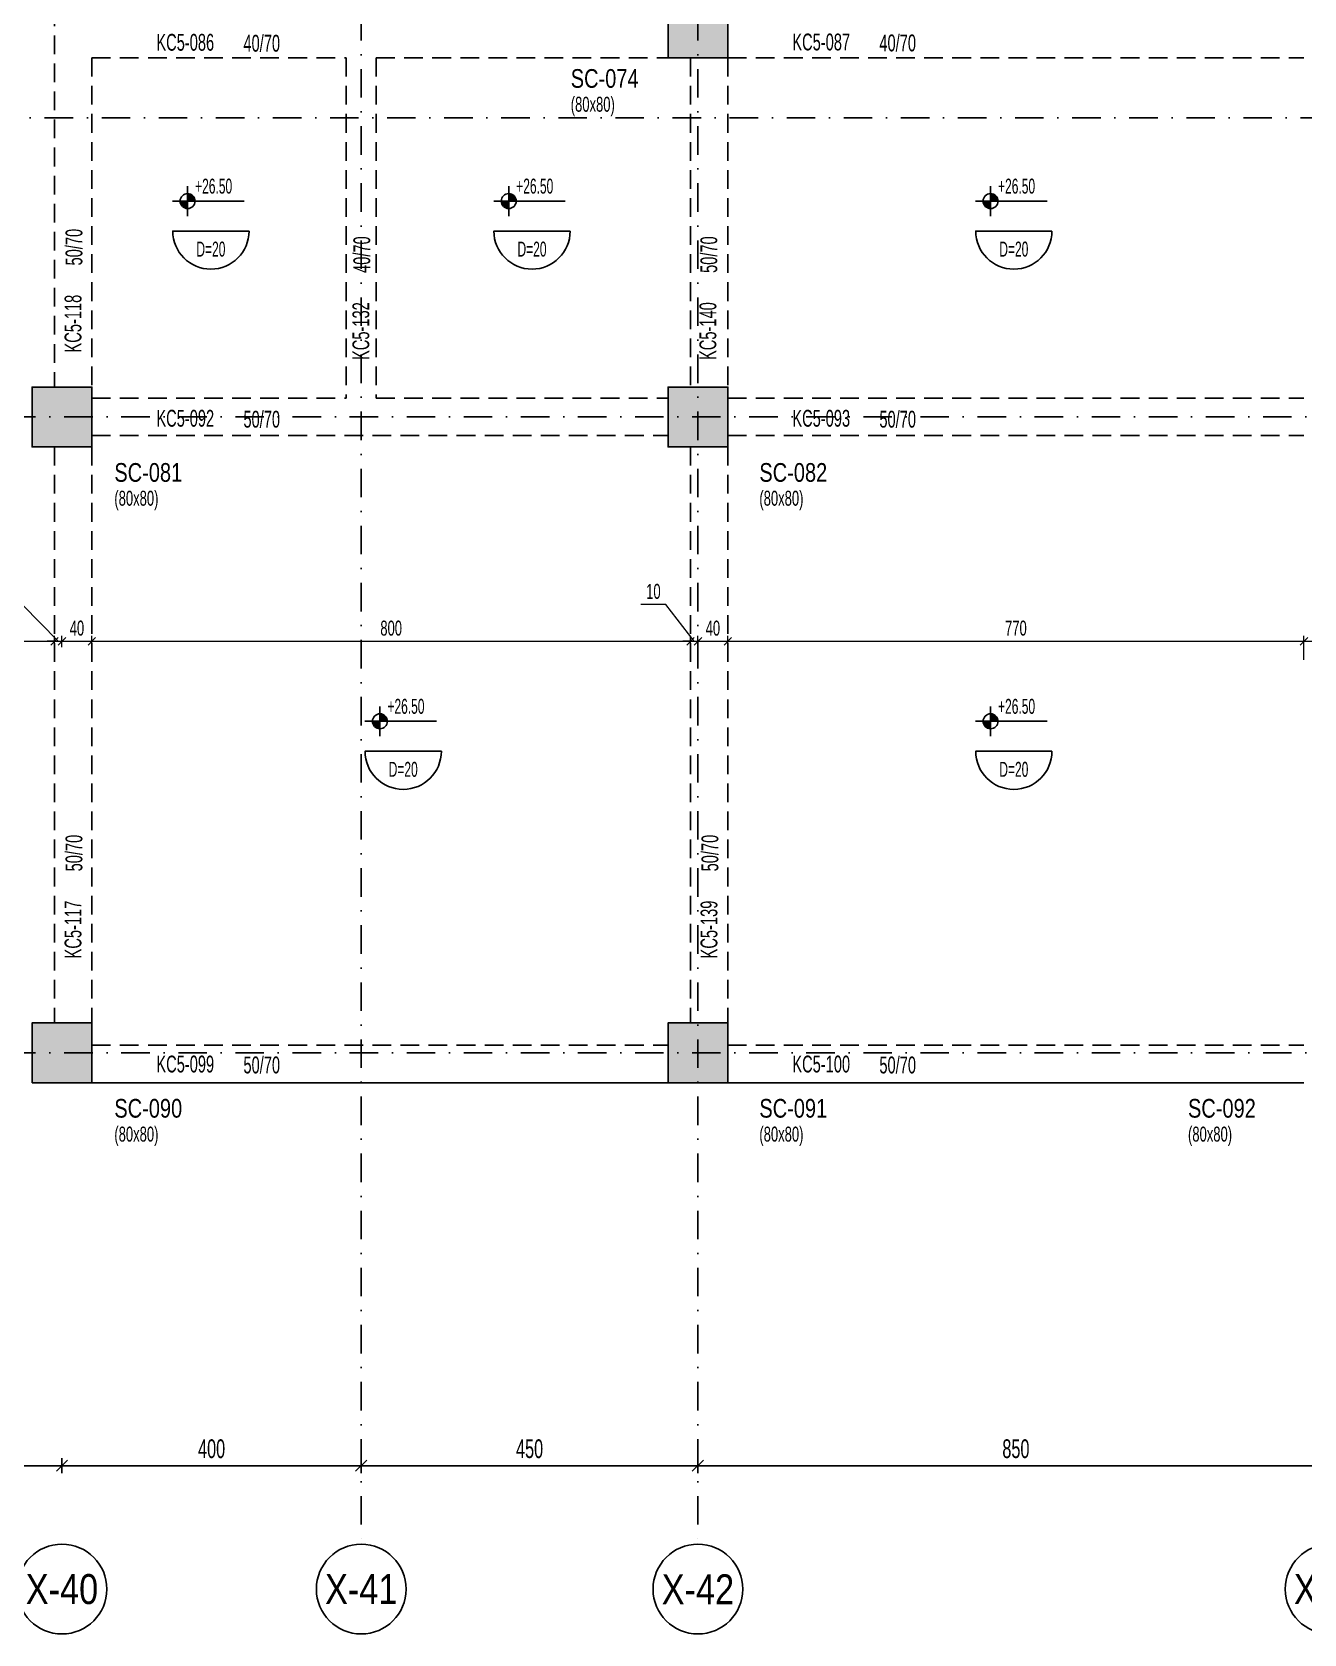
# Model space of a CAD drawing. Header units: millimetres. Extents: x -10495 to 38910, y -777 to 43288.
# Drawn here: x 810 to 2510, y -777 to 1365 of the extents above; entities that cross this region are included whole.
import ezdxf
from ezdxf.enums import TextEntityAlignment as Align

# ---------------------------------------------------------------- set-up
doc = ezdxf.new("R2010")
doc.units = ezdxf.units.MM
doc.header["$LTSCALE"] = 100
doc.header["$PDSIZE"] = -100
doc.linetypes.add('DASHDOT', pattern=[25.4, 12.7, -6.35, 0, -6.35])
doc.linetypes.add('HIDDEN', pattern=[0.375, 0.25, -0.125])
for name, color, linetype in [('AKS BALON_ULK', 9, 'Continuous'), ('AKS YAZI_ULK', 20, 'Continuous'), ('AKS_ULK', 8, 'DASHDOT'), ('KOLON-PERDE CEKIRDEK_ULK', 4, 'Continuous'), ('KOT_ULK', 7, 'Continuous'), ('OLCU DIS_ULK', 7, 'Continuous'), ('TARAMA SOLID_ULK', 251, 'Continuous')]:
    doc.layers.add(name, color=color, linetype=linetype)
for name, color, linetype, lineweight in [('DOSEME ISMI_ULK', 244, 'Continuous', 25), ('KIRIS BOYUT_ULK', 232, 'Continuous', 13), ('KIRIS CIZGI DUZ_ULK', 41, 'Continuous', 25), ('KIRIS CIZGI KESIK_ULK', 41, 'HIDDEN', 25), ('KIRIS ISIM_ULK', 221, 'Continuous', 13), ('KOLON BOYUT_ULK', 255, 'Continuous', 13), ('KOLON ISIM_ULK', 91, 'Continuous', 13), ('OLCU IC_ULK', 146, 'Continuous', 18)]:
    doc.layers.add(name, color=color, linetype=linetype, lineweight=lineweight)
doc.styles.add('ULK-SIMPLXTW.shx', font='ARIALN.TTF')
doc.styles.add('ulkr-simplxtw.shx', font='ulkr-simplxtw.shx', dxfattribs={"width": 0.65})
doc.dimstyles.new('1-100-DIS_ULK', dxfattribs={"dimscale": 100, "dimtxt": 0.25, "dimasz": 0.15, "dimexe": 0.1, "dimexo": 0.1, "dimgap": 0.1, "dimtad": 1, "dimdec": 0, "dimzin": 9, "dimdsep": 46, "dimtxsty": 'ulkr-simplxtw.shx', "dimblk": 'OBLIQUE', "dimcen": 0.1, "dimdle": 0.11, "dimclrd": 256, "dimclre": 256, "dimclrt": 3, "dimadec": 0, "dimazin": 0, "dimtfac": 1, "dimtdec": 0, "dimtix": 1, "dimtmove": 1, "dimatfit": 3, "dimldrblk": 'OBLIQUE', "dimfxl": 1, "dimtolj": 1, "dimtzin": 12, "dimarcsym": 0})
doc.dimstyles.new('1-100-IC_ULK', dxfattribs={"dimscale": 10, "dimtxt": 2, "dimasz": 1, "dimexe": 0.75, "dimexo": 1, "dimgap": 0.75, "dimtad": 1, "dimdec": 1, "dimzin": 9, "dimdsep": 46, "dimtxsty": 'ulkr-simplxtw.shx', "dimblk": 'OBLIQUE', "dimcen": 0.1, "dimdle": 0.5, "dimclrd": 146, "dimclre": 146, "dimclrt": 2, "dimadec": 0, "dimazin": 2, "dimtfac": 1, "dimtdec": 1, "dimtix": 1, "dimtmove": 2, "dimatfit": 3, "dimldrblk": 'OBLIQUE', "dimfxl": 1, "dimtolj": 1, "dimtzin": 0, "dimlwd": -1, "dimlwe": -1, "dimarcsym": 0})

# ---------------------------------------------------------------- blocks, each defined once
blk = doc.blocks.new('AKS SEMBOL_ULK')
at = {"layer": 'AKS BALON_ULK', "linetype": 'ByBlock'}
blk.add_circle((0, -41.2), 60, dxfattribs=at)
at = {"layer": 'AKS YAZI_ULK', "style": 'ULK-SIMPLXTW.shx'}
blk.add_attdef('1', text='', height=40, dxfattribs=at).set_placement((0, -41.2), align=Align.MIDDLE)
blk = doc.blocks.new('_Oblique')
at = {"color": 0, "linetype": 'ByBlock', "lineweight": -2}
blk.add_line((-0.5, -0.5), (0.5, 0.5), dxfattribs=at)
blk = doc.blocks.new('*D1395')
at = {"layer": 'Defpoints', "color": 0, "transparency": 16777216}
for p in [(0, -531.9), (850, -531.9), (850, -551.9)]:
    blk.add_point(p, dxfattribs=at)
at = {"layer": 'OLCU DIS_ULK', "lineweight": -2, "transparency": 16777216}
for p, q in [((-11, -551.9), (861, -551.9)), ((0, -541.9), (0, -561.9)), ((850, -541.9), (850, -561.9))]:
    blk.add_line(p, q, dxfattribs=at)
at = {"layer": 'OLCU DIS_ULK', "lineweight": -2, "transparency": 16777216, "xscale": 15, "yscale": 15, "zscale": 15, "rotation": 180}
blk.add_blockref('_Oblique', (0, -551.9), dxfattribs=at)
at = {"layer": 'OLCU DIS_ULK', "lineweight": -2, "transparency": 16777216, "xscale": 15, "yscale": 15, "zscale": 15}
blk.add_blockref('_Oblique', (850, -551.9), dxfattribs=at)
at = {"layer": 'OLCU DIS_ULK', "color": 3, "transparency": 16777216, "insert": (425, -529.4), "char_height": 25, "attachment_point": 5, "style": 'ulkr-simplxtw.shx'}
blk.add_mtext('\\A1;850', dxfattribs=at)
blk = doc.blocks.new('*D1399')
at = {"layer": 'Defpoints', "color": 0, "transparency": 16777216}
for p in [(1700, -531.9), (2550, -531.9), (2550, -551.9)]:
    blk.add_point(p, dxfattribs=at)
at = {"layer": 'OLCU DIS_ULK', "lineweight": -2, "transparency": 16777216}
for p, q in [((1689, -551.9), (2561, -551.9)), ((1700, -541.9), (1700, -561.9)), ((2550, -541.9), (2550, -561.9))]:
    blk.add_line(p, q, dxfattribs=at)
at = {"layer": 'OLCU DIS_ULK', "lineweight": -2, "transparency": 16777216, "xscale": 15, "yscale": 15, "zscale": 15, "rotation": 180}
blk.add_blockref('_Oblique', (1700, -551.9), dxfattribs=at)
at = {"layer": 'OLCU DIS_ULK', "lineweight": -2, "transparency": 16777216, "xscale": 15, "yscale": 15, "zscale": 15}
blk.add_blockref('_Oblique', (2550, -551.9), dxfattribs=at)
at = {"layer": 'OLCU DIS_ULK', "color": 3, "transparency": 16777216, "insert": (2125, -529.4), "char_height": 25, "attachment_point": 5, "style": 'ulkr-simplxtw.shx'}
blk.add_mtext('\\A1;850', dxfattribs=at)
blk = doc.blocks.new('*D1401')
at = {"layer": 'Defpoints', "color": 0, "transparency": 16777216}
for p in [(850, -531.9), (1250, -531.9), (1250, -551.9)]:
    blk.add_point(p, dxfattribs=at)
at = {"layer": 'OLCU DIS_ULK', "lineweight": -2, "transparency": 16777216}
for p, q in [((839, -551.9), (1261, -551.9)), ((850, -541.9), (850, -561.9)), ((1250, -541.9), (1250, -561.9))]:
    blk.add_line(p, q, dxfattribs=at)
at = {"layer": 'OLCU DIS_ULK', "lineweight": -2, "transparency": 16777216, "xscale": 15, "yscale": 15, "zscale": 15, "rotation": 180}
blk.add_blockref('_Oblique', (850, -551.9), dxfattribs=at)
at = {"layer": 'OLCU DIS_ULK', "lineweight": -2, "transparency": 16777216, "xscale": 15, "yscale": 15, "zscale": 15}
blk.add_blockref('_Oblique', (1250, -551.9), dxfattribs=at)
at = {"layer": 'OLCU DIS_ULK', "color": 3, "transparency": 16777216, "insert": (1050, -529.4), "char_height": 25, "attachment_point": 5, "style": 'ulkr-simplxtw.shx'}
blk.add_mtext('\\A1;400', dxfattribs=at)
blk = doc.blocks.new('*D1411')
at = {"layer": 'Defpoints', "color": 0, "transparency": 16777216}
for p in [(1250, -531.9), (1700, -531.9), (1700, -551.9)]:
    blk.add_point(p, dxfattribs=at)
at = {"layer": 'OLCU DIS_ULK', "lineweight": -2, "transparency": 16777216}
for p, q in [((1239, -551.9), (1711, -551.9)), ((1250, -541.9), (1250, -561.9)), ((1700, -541.9), (1700, -561.9))]:
    blk.add_line(p, q, dxfattribs=at)
at = {"layer": 'OLCU DIS_ULK', "lineweight": -2, "transparency": 16777216, "xscale": 15, "yscale": 15, "zscale": 15, "rotation": 180}
blk.add_blockref('_Oblique', (1250, -551.9), dxfattribs=at)
at = {"layer": 'OLCU DIS_ULK', "lineweight": -2, "transparency": 16777216, "xscale": 15, "yscale": 15, "zscale": 15}
blk.add_blockref('_Oblique', (1700, -551.9), dxfattribs=at)
at = {"layer": 'OLCU DIS_ULK', "color": 3, "transparency": 16777216, "insert": (1475, -529.4), "char_height": 25, "attachment_point": 5, "style": 'ulkr-simplxtw.shx'}
blk.add_mtext('\\A1;450', dxfattribs=at)
blk = doc.blocks.new('*U20')
at = {"layer": 'KOT_ULK'}
h = blk.add_hatch(color=251, dxfattribs=at)
h.dxf.hatch_style = 1
h.paths.add_polyline_path([(0, 0), (-10, 0, 0.414214), (0, -10)])
h = blk.add_hatch(color=251, dxfattribs=at)
h.dxf.hatch_style = 1
h.paths.add_polyline_path([(10, 0, 0.414214), (0, 10), (0, 0)])
at = {"layer": 'KOT_ULK', "color": 12}
for p, q in [((-20, 0), (75.6, 0)), ((0, 20), (0, -20))]:
    blk.add_line(p, q, dxfattribs=at)
blk.add_circle((0, 0), 10, dxfattribs=at)
at = {"layer": 'KOT_ULK', "style": 'ulkr-simplxtw.shx', "width": 0.6}
for tag, p in [('6', (10, 145)), ('5', (10, 118)), ('4', (10, 91)), ('3', (10, 64)), ('2', (10, 37)), ('1', (10, 10))]:
    blk.add_attdef(tag, p, '', height=20, dxfattribs=at)
at = {"layer": 'KOT_ULK', "color": 242, "style": 'ulkr-simplxtw.shx', "width": 0.65}
blk.add_attdef('NOT', text='', height=20, dxfattribs=at).set_placement((14.8, -10), align=Align.TOP_LEFT)
blk = doc.blocks.new('Döşeme kalınğı_ULK')
at = {"layer": 'DOSEME ISMI_ULK', "color": 12}
blk.add_lwpolyline([(51, 0, -1), (-51, 0)], format="xyb", close=True, dxfattribs=at)
at = {"layer": 'DOSEME ISMI_ULK', "style": 'ulkr-simplxtw.shx', "width": 0.6}
blk.add_attdef('1', text='', height=20, dxfattribs=at).set_placement((0, -14.2), align=Align.TOP_CENTER)
blk = doc.blocks.new('*U31')
at = {"layer": 'KOLON BOYUT_ULK', "style": 'ulkr-simplxtw.shx', "width": 0.65}
blk.add_attdef('2', text='', height=20, dxfattribs=at).set_placement((0, -37), align=Align.TOP_LEFT)
at = {"layer": 'KOLON ISIM_ULK', "style": 'ulkr-simplxtw.shx', "width": 0.8}
blk.add_attdef('1', text='', height=25, dxfattribs=at).set_placement((0, 0), align=Align.TOP_LEFT)
blk = doc.blocks.new('*D1302')
at = {"layer": 'Defpoints', "color": 0, "transparency": 16777216}
for p in [(840, 550.1), (10, 532.4), (840, 532.4)]:
    blk.add_point(p, dxfattribs=at)
at = {"layer": 'OLCU IC_ULK', "color": 146, "linetype": 'Continuous', "transparency": 16777216}
for p, q in [((10, 542.4), (10, 557.6)), ((840, 542.4), (840, 557.6))]:
    blk.add_line(p, q, dxfattribs=at)
at = {"layer": 'OLCU IC_ULK', "color": 146, "transparency": 16777216}
blk.add_line((5, 550.1), (845, 550.1), dxfattribs=at)
at = {"layer": 'OLCU IC_ULK', "color": 146, "transparency": 16777216, "xscale": 10, "yscale": 10, "zscale": 10, "rotation": 180}
blk.add_blockref('_Oblique', (10, 550.1), dxfattribs=at)
at = {"layer": 'OLCU IC_ULK', "color": 146, "transparency": 16777216, "xscale": 10, "yscale": 10, "zscale": 10}
blk.add_blockref('_Oblique', (840, 550.1), dxfattribs=at)
at = {"layer": 'OLCU IC_ULK', "color": 2, "transparency": 16777216, "insert": (425, 567.6), "char_height": 20, "attachment_point": 5, "style": 'ulkr-simplxtw.shx'}
blk.add_mtext('\\A1;830', dxfattribs=at)
blk = doc.blocks.new('*D1303')
at = {"layer": 'Defpoints', "color": 0, "transparency": 16777216}
for p in [(850, 550.1), (840, 532.4), (850, 532.4)]:
    blk.add_point(p, dxfattribs=at)
at = {"layer": 'OLCU IC_ULK', "color": 146, "transparency": 16777216}
for p, q in [((797.3, 599), (763.7, 599)), ((845, 550.1), (797.3, 599)), ((840, 550.1), (830, 550.1)), ((840, 550.1), (850, 550.1)), ((840, 550.1), (850, 550.1)), ((850, 550.1), (860, 550.1))]:
    blk.add_line(p, q, dxfattribs=at)
at = {"layer": 'OLCU IC_ULK', "color": 146, "linetype": 'Continuous', "transparency": 16777216}
for p, q in [((840, 542.4), (840, 557.6)), ((850, 542.4), (850, 557.6))]:
    blk.add_line(p, q, dxfattribs=at)
at = {"layer": 'OLCU IC_ULK', "color": 146, "transparency": 16777216, "xscale": 10, "yscale": 10, "zscale": 10}
blk.add_blockref('_Oblique', (840, 550.1), dxfattribs=at)
at = {"layer": 'OLCU IC_ULK', "color": 146, "transparency": 16777216, "xscale": 10, "yscale": 10, "zscale": 10, "rotation": 180}
blk.add_blockref('_Oblique', (850, 550.1), dxfattribs=at)
at = {"layer": 'OLCU IC_ULK', "color": 2, "transparency": 16777216, "insert": (780.5, 616.5), "char_height": 20, "attachment_point": 5, "style": 'ulkr-simplxtw.shx'}
blk.add_mtext('\\A1;10', dxfattribs=at)
blk = doc.blocks.new('*D1304')
at = {"layer": 'Defpoints', "color": 0, "transparency": 16777216}
for p in [(890, 550.1), (850, 532.4), (890, 515)]:
    blk.add_point(p, dxfattribs=at)
at = {"layer": 'OLCU IC_ULK', "color": 146, "linetype": 'Continuous', "transparency": 16777216}
for p, q in [((850, 542.4), (850, 557.6)), ((890, 525), (890, 557.6))]:
    blk.add_line(p, q, dxfattribs=at)
at = {"layer": 'OLCU IC_ULK', "color": 146, "transparency": 16777216}
blk.add_line((845, 550.1), (895, 550.1), dxfattribs=at)
at = {"layer": 'OLCU IC_ULK', "color": 146, "transparency": 16777216, "xscale": 10, "yscale": 10, "zscale": 10, "rotation": 180}
blk.add_blockref('_Oblique', (850, 550.1), dxfattribs=at)
at = {"layer": 'OLCU IC_ULK', "color": 146, "transparency": 16777216, "xscale": 10, "yscale": 10, "zscale": 10}
blk.add_blockref('_Oblique', (890, 550.1), dxfattribs=at)
at = {"layer": 'OLCU IC_ULK', "color": 2, "transparency": 16777216, "insert": (870, 567.6), "char_height": 20, "attachment_point": 5, "style": 'ulkr-simplxtw.shx'}
blk.add_mtext('\\A1;40', dxfattribs=at)
blk = doc.blocks.new('*D1305')
at = {"layer": 'Defpoints', "color": 0, "transparency": 16777216}
for p in [(1690, 550.1), (890, 515), (1690, 515)]:
    blk.add_point(p, dxfattribs=at)
at = {"layer": 'OLCU IC_ULK', "color": 146, "linetype": 'Continuous', "transparency": 16777216}
for p, q in [((890, 525), (890, 557.6)), ((1690, 525), (1690, 557.6))]:
    blk.add_line(p, q, dxfattribs=at)
at = {"layer": 'OLCU IC_ULK', "color": 146, "transparency": 16777216}
blk.add_line((885, 550.1), (1695, 550.1), dxfattribs=at)
at = {"layer": 'OLCU IC_ULK', "color": 146, "transparency": 16777216, "xscale": 10, "yscale": 10, "zscale": 10, "rotation": 180}
blk.add_blockref('_Oblique', (890, 550.1), dxfattribs=at)
at = {"layer": 'OLCU IC_ULK', "color": 146, "transparency": 16777216, "xscale": 10, "yscale": 10, "zscale": 10}
blk.add_blockref('_Oblique', (1690, 550.1), dxfattribs=at)
at = {"layer": 'OLCU IC_ULK', "color": 2, "transparency": 16777216, "insert": (1290, 567.6), "char_height": 20, "attachment_point": 5, "style": 'ulkr-simplxtw.shx'}
blk.add_mtext('\\A1;800', dxfattribs=at)
blk = doc.blocks.new('*D1306')
at = {"layer": 'Defpoints', "color": 0, "transparency": 16777216}
for p in [(1700, 550.1), (1690, 515), (1700, 515)]:
    blk.add_point(p, dxfattribs=at)
at = {"layer": 'OLCU IC_ULK', "color": 146, "transparency": 16777216}
for p, q in [((1657.3, 599.2), (1623.7, 599.2)), ((1695, 550.1), (1657.3, 599.2)), ((1690, 550.1), (1680, 550.1)), ((1690, 550.1), (1700, 550.1)), ((1690, 550.1), (1700, 550.1)), ((1700, 550.1), (1710, 550.1))]:
    blk.add_line(p, q, dxfattribs=at)
at = {"layer": 'OLCU IC_ULK', "color": 146, "linetype": 'Continuous', "transparency": 16777216}
for p, q in [((1690, 525), (1690, 557.6)), ((1700, 525), (1700, 557.6))]:
    blk.add_line(p, q, dxfattribs=at)
at = {"layer": 'OLCU IC_ULK', "color": 146, "transparency": 16777216, "xscale": 10, "yscale": 10, "zscale": 10}
blk.add_blockref('_Oblique', (1690, 550.1), dxfattribs=at)
at = {"layer": 'OLCU IC_ULK', "color": 146, "transparency": 16777216, "xscale": 10, "yscale": 10, "zscale": 10, "rotation": 180}
blk.add_blockref('_Oblique', (1700, 550.1), dxfattribs=at)
at = {"layer": 'OLCU IC_ULK', "color": 2, "transparency": 16777216, "insert": (1640.5, 616.7), "char_height": 20, "attachment_point": 5, "style": 'ulkr-simplxtw.shx'}
blk.add_mtext('\\A1;10', dxfattribs=at)
blk = doc.blocks.new('*D1307')
at = {"layer": 'Defpoints', "color": 0, "transparency": 16777216}
for p in [(1740, 550.1), (1700, 515), (1740, 515)]:
    blk.add_point(p, dxfattribs=at)
at = {"layer": 'OLCU IC_ULK', "color": 146, "linetype": 'Continuous', "transparency": 16777216}
for p, q in [((1700, 525), (1700, 557.6)), ((1740, 525), (1740, 557.6))]:
    blk.add_line(p, q, dxfattribs=at)
at = {"layer": 'OLCU IC_ULK', "color": 146, "transparency": 16777216}
blk.add_line((1695, 550.1), (1745, 550.1), dxfattribs=at)
at = {"layer": 'OLCU IC_ULK', "color": 146, "transparency": 16777216, "xscale": 10, "yscale": 10, "zscale": 10, "rotation": 180}
blk.add_blockref('_Oblique', (1700, 550.1), dxfattribs=at)
at = {"layer": 'OLCU IC_ULK', "color": 146, "transparency": 16777216, "xscale": 10, "yscale": 10, "zscale": 10}
blk.add_blockref('_Oblique', (1740, 550.1), dxfattribs=at)
at = {"layer": 'OLCU IC_ULK', "color": 2, "transparency": 16777216, "insert": (1720, 567.6), "char_height": 20, "attachment_point": 5, "style": 'ulkr-simplxtw.shx'}
blk.add_mtext('\\A1;40', dxfattribs=at)
blk = doc.blocks.new('*D1308')
at = {"layer": 'Defpoints', "color": 0, "transparency": 16777216}
for p in [(2510, 550.1), (1740, 515), (2510, 515.5)]:
    blk.add_point(p, dxfattribs=at)
at = {"layer": 'OLCU IC_ULK', "color": 146, "linetype": 'Continuous', "transparency": 16777216}
for p, q in [((1740, 525), (1740, 557.6)), ((2510, 525.5), (2510, 557.6))]:
    blk.add_line(p, q, dxfattribs=at)
at = {"layer": 'OLCU IC_ULK', "color": 146, "transparency": 16777216}
blk.add_line((1735, 550.1), (2515, 550.1), dxfattribs=at)
at = {"layer": 'OLCU IC_ULK', "color": 146, "transparency": 16777216, "xscale": 10, "yscale": 10, "zscale": 10, "rotation": 180}
blk.add_blockref('_Oblique', (1740, 550.1), dxfattribs=at)
at = {"layer": 'OLCU IC_ULK', "color": 146, "transparency": 16777216, "xscale": 10, "yscale": 10, "zscale": 10}
blk.add_blockref('_Oblique', (2510, 550.1), dxfattribs=at)
at = {"layer": 'OLCU IC_ULK', "color": 2, "transparency": 16777216, "insert": (2125, 567.6), "char_height": 20, "attachment_point": 5, "style": 'ulkr-simplxtw.shx'}
blk.add_mtext('\\A1;770', dxfattribs=at)
blk = doc.blocks.new('*D1309')
at = {"layer": 'Defpoints', "color": 0, "transparency": 16777216}
for p in [(2550, 550.1), (2510, 515.5), (2550, 515.5)]:
    blk.add_point(p, dxfattribs=at)
at = {"layer": 'OLCU IC_ULK', "color": 146, "linetype": 'Continuous', "transparency": 16777216}
for p, q in [((2510, 525.5), (2510, 557.6)), ((2550, 525.5), (2550, 557.6))]:
    blk.add_line(p, q, dxfattribs=at)
at = {"layer": 'OLCU IC_ULK', "color": 146, "transparency": 16777216}
blk.add_line((2505, 550.1), (2555, 550.1), dxfattribs=at)
at = {"layer": 'OLCU IC_ULK', "color": 146, "transparency": 16777216, "xscale": 10, "yscale": 10, "zscale": 10, "rotation": 180}
blk.add_blockref('_Oblique', (2510, 550.1), dxfattribs=at)
at = {"layer": 'OLCU IC_ULK', "color": 146, "transparency": 16777216, "xscale": 10, "yscale": 10, "zscale": 10}
blk.add_blockref('_Oblique', (2550, 550.1), dxfattribs=at)
at = {"layer": 'OLCU IC_ULK', "color": 2, "transparency": 16777216, "insert": (2530, 567.6), "char_height": 20, "attachment_point": 5, "style": 'ulkr-simplxtw.shx'}
blk.add_mtext('\\A1;40', dxfattribs=at)
blk = doc.blocks.new('Kiriş_Sembol_ULK')
at = {"layer": 'KIRIS BOYUT_ULK', "style": 'ulkr-simplxtw.shx', "width": 0.65}
blk.add_attdef('B', text='', height=25, dxfattribs=at).set_placement((21, 0.4), align=Align.MIDDLE_LEFT)
at = {"layer": 'KIRIS ISIM_ULK', "style": 'ulkr-simplxtw.shx', "width": 0.65}
blk.add_attdef('K', text='', height=25, dxfattribs=at).set_placement((-18.2, 12.9), align=Align.TOP_RIGHT)

msp = doc.modelspace()

# ---------------------------------------------------------------- hatches: boundary and pattern name
at = {"layer": 'TARAMA SOLID_ULK'}
h = msp.add_hatch(color=256, dxfattribs=at)
h.dxf.hatch_style = 1
h.paths.add_polyline_path([(1740, 1409.99), (1740, 1329.99), (1660, 1329.99), (1660, 1409.99)])
h = msp.add_hatch(color=256, dxfattribs=at)
h.dxf.hatch_style = 1
h.paths.add_polyline_path([(810, 810), (890, 810), (890, 890), (810, 890)])
h = msp.add_hatch(color=256, dxfattribs=at)
h.dxf.hatch_style = 1
h.paths.add_polyline_path([(1660, 810), (1740, 810), (1740, 890), (1660, 890)])
h = msp.add_hatch(color=256, dxfattribs=at)
h.dxf.hatch_style = 1
h.paths.add_polyline_path([(810, -40), (890, -40), (890, 40), (810, 40)])
h = msp.add_hatch(color=256, dxfattribs=at)
h.dxf.hatch_style = 1
h.paths.add_polyline_path([(1660, -40), (1740, -40), (1740, 40), (1660, 40)])

# ---------------------------------------------------------------- linework, layer by layer
at = {"layer": 'AKS_ULK', "ltscale": 0.03}
for points in [[(1250, 3909.14), (1250, -656.87)], [(1700, 3909.14), (1700, -656.87)], [(-775.51, 1250), (6766.16, 1250)], [(6766.16, 850), (-775.51, 850)], [(6766.16, 0), (-775.51, 0)]]:
    msp.add_lwpolyline(points, dxfattribs=at)
at = {"layer": 'KIRIS CIZGI DUZ_ULK'}
for p, q in [((890, -40), (1660, -40)), ((1740, -40), (2510, -40))]:
    msp.add_line(p, q, dxfattribs=at)
at = {"layer": 'KIRIS CIZGI KESIK_ULK'}
for p, q in [((840, 1660), (840, 890)), ((890, 1330), (890, 890)), ((890, 1330), (1230, 1330)), ((1230, 1330), (1230, 875)), ((1270, 1330), (1660, 1330)), ((1270, 1330), (1270, 875)), ((1690, 1329.99), (1690, 890)), ((1740, 1330), (2510, 1330)), ((1740, 1329.99), (1740, 890)), ((890, 875), (1230, 875)), ((1270, 875), (1660, 875)), ((1740, 875), (2510, 875)), ((890, 825), (1660, 825)), ((1740, 825), (2510, 825)), ((840, 810), (840, 40)), ((890, 810), (890, 40)), ((1690, 810), (1690, 40)), ((1740, 810), (1740, 40)), ((890, 10), (1660, 10)), ((1740, 10), (2510, 10))]:
    msp.add_line(p, q, dxfattribs=at)
at = {"layer": 'KOLON-PERDE CEKIRDEK_ULK'}
for points in [[(1740, 1329.99), (1660, 1329.99), (1660, 1409.99), (1740, 1409.99)], [(890, 810), (810, 810), (810, 890), (890, 890)], [(1740, 810), (1660, 810), (1660, 890), (1740, 890)], [(810, -40), (890, -40), (890, 40), (810, 40)], [(1660, -40), (1740, -40), (1740, 40), (1660, 40)]]:
    msp.add_lwpolyline(points, close=True, dxfattribs=at)

# ---------------------------------------------------------------- block references
at = {"layer": 'AKS_ULK', "linetype": 'ByBlock'}
ref = msp.add_blockref('AKS SEMBOL_ULK', (850, -758.12), dxfattribs=dict(at, xscale=-1, rotation=180))
ref.add_attrib('1', 'X-40', dxfattribs={"layer": 'AKS YAZI_ULK', "height": 40, "style": 'ULK-SIMPLXTW.shx'}).set_placement((850, -716.87), align=Align.MIDDLE)
ref = msp.add_blockref('AKS SEMBOL_ULK', (1250, -758.12), dxfattribs=dict(at, xscale=-1, rotation=180))
ref.add_attrib('1', 'X-41', dxfattribs={"layer": 'AKS YAZI_ULK', "height": 40, "style": 'ULK-SIMPLXTW.shx'}).set_placement((1250, -716.87), align=Align.MIDDLE)
ref = msp.add_blockref('AKS SEMBOL_ULK', (1700, -758.12), dxfattribs=dict(at, xscale=-1, rotation=180))
ref.add_attrib('1', 'X-42', dxfattribs={"layer": 'AKS YAZI_ULK', "height": 40, "style": 'ULK-SIMPLXTW.shx'}).set_placement((1700, -716.87), align=Align.MIDDLE)
ref = msp.add_blockref('AKS SEMBOL_ULK', (2545, -758.12), dxfattribs=dict(at, xscale=-1, rotation=180))
ref.add_attrib('1', 'X-43', dxfattribs={"layer": 'AKS YAZI_ULK', "height": 40, "style": 'ULK-SIMPLXTW.shx'}).set_placement((2545, -716.87), align=Align.MIDDLE)
at = {"layer": 'DOSEME ISMI_ULK'}
for p in [(1049.04, 1098.56), (1478.25, 1098.56), (2122.22, 1098.56), (1306.1, 403.16), (2122.22, 403.16)]:
    msp.add_blockref('Döşeme kalınğı_ULK', p, dxfattribs=at).add_auto_attribs({'1': 'D=20'})
at = {"layer": 'KIRIS ISIM_ULK'}
ref = msp.add_blockref('Kiriş_Sembol_ULK', (1071.53, 1349.14), dxfattribs=at)
ref.add_attrib('B', '40/70', dxfattribs={"layer": 'KIRIS BOYUT_ULK', "height": 22.5, "style": 'ulkr-simplxtw.shx', "width": 0.65}).set_placement((1092.54, 1349.58), align=Align.MIDDLE_LEFT)
ref.add_attrib('K', 'KC5-086', dxfattribs={"height": 22.5, "style": 'ulkr-simplxtw.shx', "width": 0.65}).set_placement((1053.37, 1362.08), align=Align.TOP_RIGHT)
ref = msp.add_blockref('Kiriş_Sembol_ULK', (1921.53, 1349.56), dxfattribs=at)
ref.add_attrib('B', '40/70', dxfattribs={"layer": 'KIRIS BOYUT_ULK', "height": 22.5, "style": 'ulkr-simplxtw.shx', "width": 0.65}).set_placement((1942.54, 1350), align=Align.MIDDLE_LEFT)
ref.add_attrib('K', 'KC5-087', dxfattribs={"height": 22.5, "style": 'ulkr-simplxtw.shx', "width": 0.65}).set_placement((1903.37, 1362.5), align=Align.TOP_RIGHT)
ref = msp.add_blockref('Kiriş_Sembol_ULK', (866.44, 1031.5), dxfattribs=dict(at, rotation=90))
ref.add_attrib('B', '50/70', dxfattribs={"layer": 'KIRIS BOYUT_ULK', "height": 22.5, "rotation": 90, "style": 'ulkr-simplxtw.shx', "width": 0.65}).set_placement((866, 1052.51), align=Align.MIDDLE_LEFT)
ref.add_attrib('K', 'KC5-118', dxfattribs={"height": 22.5, "rotation": 90, "style": 'ulkr-simplxtw.shx', "width": 0.65}).set_placement((853.5, 1013.35), align=Align.TOP_RIGHT)
ref = msp.add_blockref('Kiriş_Sembol_ULK', (1251.14, 1021.53), dxfattribs=dict(at, rotation=90))
ref.add_attrib('B', '40/70', dxfattribs={"layer": 'KIRIS BOYUT_ULK', "height": 22.5, "rotation": 90, "style": 'ulkr-simplxtw.shx', "width": 0.65}).set_placement((1250.7, 1042.54), align=Align.MIDDLE_LEFT)
ref.add_attrib('K', 'KC5-132', dxfattribs={"height": 22.5, "rotation": 90, "style": 'ulkr-simplxtw.shx', "width": 0.65}).set_placement((1238.2, 1003.38), align=Align.TOP_RIGHT)
ref = msp.add_blockref('Kiriş_Sembol_ULK', (1715, 1021.53), dxfattribs=dict(at, rotation=90))
ref.add_attrib('B', '50/70', dxfattribs={"layer": 'KIRIS BOYUT_ULK', "height": 22.5, "rotation": 90, "style": 'ulkr-simplxtw.shx', "width": 0.65}).set_placement((1714.55, 1042.54), align=Align.MIDDLE_LEFT)
ref.add_attrib('K', 'KC5-140', dxfattribs={"height": 22.5, "rotation": 90, "style": 'ulkr-simplxtw.shx', "width": 0.65}).set_placement((1702.05, 1003.38), align=Align.TOP_RIGHT)
ref = msp.add_blockref('Kiriş_Sembol_ULK', (1071.53, 846.56), dxfattribs=at)
ref.add_attrib('B', '50/70', dxfattribs={"layer": 'KIRIS BOYUT_ULK', "height": 22.5, "style": 'ulkr-simplxtw.shx', "width": 0.65}).set_placement((1092.54, 847), align=Align.MIDDLE_LEFT)
ref.add_attrib('K', 'KC5-092', dxfattribs={"height": 22.5, "style": 'ulkr-simplxtw.shx', "width": 0.65}).set_placement((1053.37, 859.5), align=Align.TOP_RIGHT)
ref = msp.add_blockref('Kiriş_Sembol_ULK', (1921.53, 846.56), dxfattribs=at)
ref.add_attrib('B', '50/70', dxfattribs={"layer": 'KIRIS BOYUT_ULK', "height": 22.5, "style": 'ulkr-simplxtw.shx', "width": 0.65}).set_placement((1942.54, 847), align=Align.MIDDLE_LEFT)
ref.add_attrib('K', 'KC5-093', dxfattribs={"height": 22.5, "style": 'ulkr-simplxtw.shx', "width": 0.65}).set_placement((1903.37, 859.5), align=Align.TOP_RIGHT)
ref = msp.add_blockref('Kiriş_Sembol_ULK', (866.44, 221.53), dxfattribs=dict(at, rotation=90))
ref.add_attrib('B', '50/70', dxfattribs={"layer": 'KIRIS BOYUT_ULK', "height": 22.5, "rotation": 90, "style": 'ulkr-simplxtw.shx', "width": 0.65}).set_placement((866, 242.54), align=Align.MIDDLE_LEFT)
ref.add_attrib('K', 'KC5-117', dxfattribs={"height": 22.5, "rotation": 90, "style": 'ulkr-simplxtw.shx', "width": 0.65}).set_placement((853.5, 203.38), align=Align.TOP_RIGHT)
ref = msp.add_blockref('Kiriş_Sembol_ULK', (1716.44, 221.53), dxfattribs=dict(at, rotation=90))
ref.add_attrib('B', '50/70', dxfattribs={"layer": 'KIRIS BOYUT_ULK', "height": 22.5, "rotation": 90, "style": 'ulkr-simplxtw.shx', "width": 0.65}).set_placement((1716, 242.54), align=Align.MIDDLE_LEFT)
ref.add_attrib('K', 'KC5-139', dxfattribs={"height": 22.5, "rotation": 90, "style": 'ulkr-simplxtw.shx', "width": 0.65}).set_placement((1703.5, 203.38), align=Align.TOP_RIGHT)
ref = msp.add_blockref('Kiriş_Sembol_ULK', (1071.53, -16.72), dxfattribs=at)
ref.add_attrib('B', '50/70', dxfattribs={"layer": 'KIRIS BOYUT_ULK', "height": 22.5, "style": 'ulkr-simplxtw.shx', "width": 0.65}).set_placement((1092.54, -16.27), align=Align.MIDDLE_LEFT)
ref.add_attrib('K', 'KC5-099', dxfattribs={"height": 22.5, "style": 'ulkr-simplxtw.shx', "width": 0.65}).set_placement((1053.37, -3.77), align=Align.TOP_RIGHT)
ref = msp.add_blockref('Kiriş_Sembol_ULK', (1921.53, -16.72), dxfattribs=at)
ref.add_attrib('B', '50/70', dxfattribs={"layer": 'KIRIS BOYUT_ULK', "height": 22.5, "style": 'ulkr-simplxtw.shx', "width": 0.65}).set_placement((1942.54, -16.27), align=Align.MIDDLE_LEFT)
ref.add_attrib('K', 'KC5-100', dxfattribs={"height": 22.5, "style": 'ulkr-simplxtw.shx', "width": 0.65}).set_placement((1903.37, -3.77), align=Align.TOP_RIGHT)
at = {"layer": 'KOLON ISIM_ULK'}
for p, values in [((1530, 1315), {'1': 'SC-074', '2': '(80x80)'}), ((920, 788.33), {'1': 'SC-081', '2': '(80x80)'}), ((1782.11, 788.33), {'1': 'SC-082', '2': '(80x80)'}), ((920, -61.67), {'1': 'SC-090', '2': '(80x80)'}), ((1782.11, -61.67), {'1': 'SC-091', '2': '(80x80)'}), ((2355, -61.67), {'1': 'SC-092', '2': '(80x80)'})]:
    msp.add_blockref('*U31', p, dxfattribs=at).add_auto_attribs(values)
at = {"layer": 'KOT_ULK'}
ref = msp.add_blockref('*U20', (1017.95, 1138.56), dxfattribs=at)
ref.add_attrib('1', '+26.50', (1027.95, 1148.56), dxfattribs={"height": 20, "style": 'ulkr-simplxtw.shx', "width": 0.6})
ref = msp.add_blockref('*U20', (1447.15, 1138.56), dxfattribs=at)
ref.add_attrib('1', '+26.50', (1457.15, 1148.56), dxfattribs={"height": 20, "style": 'ulkr-simplxtw.shx', "width": 0.6})
ref = msp.add_blockref('*U20', (2091.13, 1138.56), dxfattribs=at)
ref.add_attrib('1', '+26.50', (2101.13, 1148.56), dxfattribs={"height": 20, "style": 'ulkr-simplxtw.shx', "width": 0.6})
ref = msp.add_blockref('*U20', (1275, 443.16), dxfattribs=at)
ref.add_attrib('1', '+26.50', (1285, 453.16), dxfattribs={"height": 20, "style": 'ulkr-simplxtw.shx', "width": 0.6})
ref = msp.add_blockref('*U20', (2091.13, 443.16), dxfattribs=at)
ref.add_attrib('1', '+26.50', (2101.13, 453.16), dxfattribs={"height": 20, "style": 'ulkr-simplxtw.shx', "width": 0.6})

# ---------------------------------------------------------------- dimensions: what is measured, and where the dimension line sits
at = {"layer": 'OLCU DIS_ULK'}
for base, p1, p2, picture, middle in [((850, -551.87), (0, -531.87), (850, -531.87), '*D1395', (425, -529.37)), ((1250, -551.87), (850, -531.87), (1250, -531.87), '*D1401', (1050, -529.37)), ((1700, -551.87), (1250, -531.87), (1700, -531.87), '*D1411', (1475, -529.37)), ((2550, -551.87), (1700, -531.87), (2550, -531.87), '*D1399', (2125, -529.37))]:
    dim = msp.add_linear_dim(base=base, p1=p1, p2=p2, dimstyle='1-100-DIS_ULK', dxfattribs=at)
    dim.commit()
    dim.dimension.update_dxf_attribs({"geometry": picture, "text_midpoint": middle})
at = {"layer": 'OLCU IC_ULK'}
for base, p1, p2, picture, middle in [((850, 550.09), (840, 532.4), (850, 532.4), '*D1303', (789.81, 599.02)), ((1700, 550.09), (1690, 515.01), (1700, 515.01), '*D1306', (1649.77, 599.17))]:
    dim = msp.add_linear_dim(base=base, p1=p1, p2=p2, dimstyle='1-100-IC_ULK', override={"dimtmove": 1, "dimfxl": 0}, dxfattribs=at)
    dim.commit()
    dim.dimension.update_dxf_attribs({"geometry": picture, "text_midpoint": middle, "dimtype": 160})
for base, p1, p2, picture, middle in [((840, 550.09), (10, 532.4), (840, 532.4), '*D1302', (425, 567.59)), ((890, 550.09), (850, 532.4), (890, 515.01), '*D1304', (870, 567.59)), ((1690, 550.09), (890, 515.01), (1690, 515.01), '*D1305', (1290, 567.59)), ((1740, 550.09), (1700, 515.01), (1740, 515.01), '*D1307', (1720, 567.59)), ((2510, 550.09), (1740, 515.01), (2510, 515.49), '*D1308', (2125, 567.59)), ((2550, 550.09), (2510, 515.49), (2550, 515.49), '*D1309', (2530, 567.59))]:
    dim = msp.add_linear_dim(base=base, p1=p1, p2=p2, dimstyle='1-100-IC_ULK', override={"dimfxl": 0}, dxfattribs=at)
    dim.commit()
    dim.dimension.update_dxf_attribs({"geometry": picture, "text_midpoint": middle})

doc.saveas('drawing.dxf')
